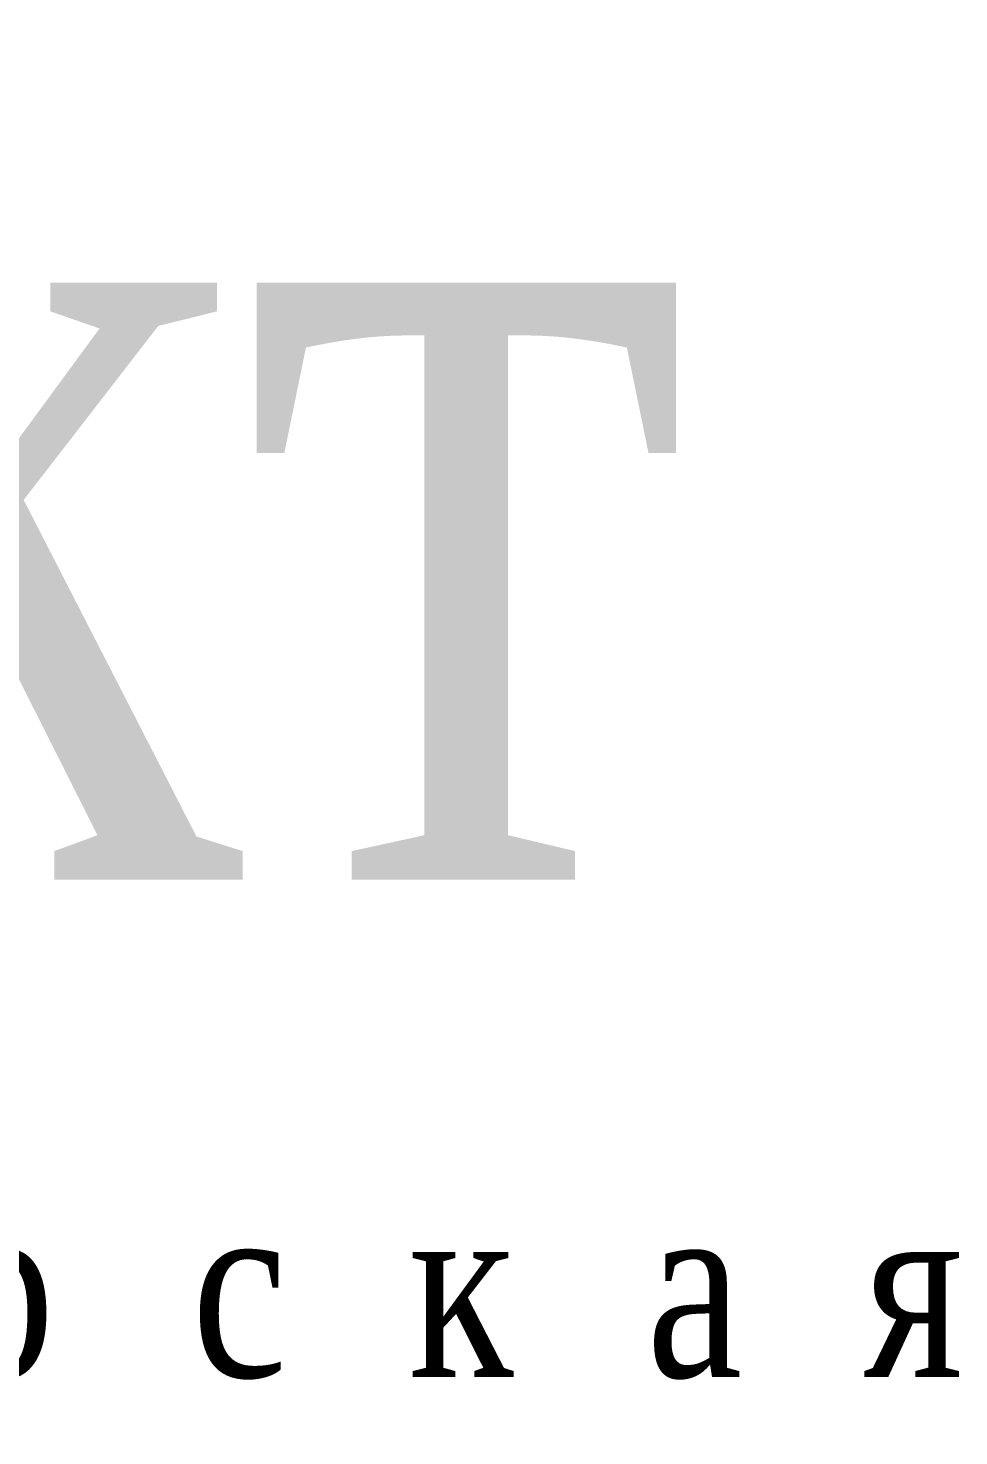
# Model space of a CAD drawing. Header units: metres. Extents: x -163 to 308, y -116 to 9.
# Drawn here: x -96.516 to -95.368, y -2.831 to -1.095 of the extents above; entities that cross this region are included whole.
import ezdxf

# ---------------------------------------------------------------- set-up
doc = ezdxf.new("R2010")
doc.units = ezdxf.units.M
doc.header["$MEASUREMENT"] = 0
doc.layers.add('контур здания на ситуации', color=1, linetype='Continuous', lineweight=30)
doc.styles.get("Standard").update_dxf_attribs({"font": 'isocpeui.ttf', "width": 0.8})

# ---------------------------------------------------------------- blocks, each defined once
blk = doc.blocks.new('A$C2C6E360E_1_10')
at = {"color": 7, "linetype": 'Continuous', "lineweight": -2, "ltscale": 100, "attachment_point": 1}
for s, insert, char_height, width in [('\\fTimes New Roman|b0|i0|c204204|p23;НеваПроект', (-13.0066, -4.5378), 1.05, 8.602776), ('\\fTimes New Roman|b0|i0|c204204|p23;\\T2.270;архитектурная  мастерская', (-12.8691, -5.9811), 0.22, 7.98507)]:
    blk.add_mtext(s, dxfattribs=dict(at, insert=insert, char_height=char_height, width=width))

msp = doc.modelspace()

# ---------------------------------------------------------------- block references
at = {"layer": 'контур здания на ситуации', "linetype": 'Continuous', "lineweight": 13, "ltscale": 0.1}
msp.add_blockref('A$C2C6E360E_1_10', (-89.25238836, 3.44303227), dxfattribs=at)

doc.saveas('drawing.dxf')
